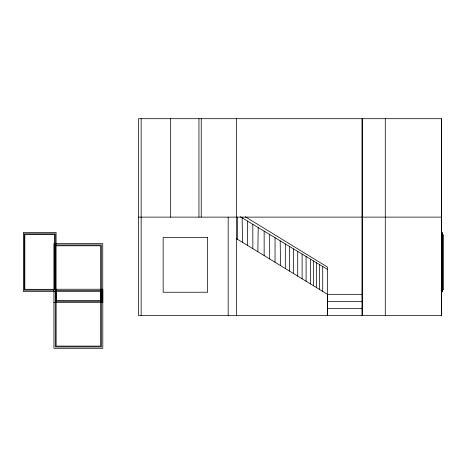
<?xml version="1.0" encoding="UTF-8"?>
<svg xmlns="http://www.w3.org/2000/svg" width="467" height="467" viewBox="0 0 467 467"><rect width="100%" height="100%" fill="white"/><g stroke="black" fill="none" stroke-linecap="round" stroke-linejoin="round"><path stroke-width="0.7" d="M441.356 315.546L441.356 118.706L138.477 118.706L138.477 315.546L441.356 315.546L441.356 118.706M257.854 251.742L258.193 227.54M138.477 217.126L441.356 217.126M441.356 234.154L441.969 234.154M441.928 235L443.65 235L443.65 289.657L441.928 289.657M56.087 245.788L100.557 245.788L100.557 300.45L56.087 300.45L56.087 232.455L23.35 232.455L23.35 291.507L100.615 291.437L100.615 346.1L56.145 346.1L56.145 291.437M53.95 289.242L102.81 289.242L102.81 348.294L53.95 348.294L53.892 243.593L102.752 243.593L102.752 302.645L53.892 302.645M53.74 290.153L24.255 290.153L24.255 233.809L55.182 233.809L55.182 289.435M441.356 290.503L441.969 290.503M55.299 290.597L101.456 290.597L101.456 346.946L55.299 346.946L55.246 244.947L101.397 244.947L101.397 301.291L55.246 301.291M327.344 294.333L362.164 294.333M327.344 301.384L362.123 301.384M327.344 308.436L362.123 308.436M240.347 216.764L327.344 269.313M236.22 238.514L327.519 294.333L327.344 315.546L327.344 266.99L245.338 216.787M242.128 217.838L242.542 242.379M280.177 240.82L280.55 265.618M385.287 118.706L385.287 315.546M362.223 118.706L362.223 315.546M362.118 118.706L362.123 315.546M322.715 266.517L322.715 291.396M319.551 264.608L319.551 289.458M316.334 262.664L316.334 287.491M313.579 261L313.579 285.81M310.637 259.226L310.637 284.012M306.083 256.471L306.083 281.227M302.114 254.071L302.114 278.799M297.73 251.427L297.73 276.12M293.644 248.958L293.644 273.621M289.458 246.43L289.458 271.058M285.314 243.926L285.314 268.531M275.04 237.721L275.04 262.244M269.681 234.487L269.681 258.975M264.147 231.142L264.147 255.589M252.828 224.3L252.828 248.666M247.457 221.06L247.457 245.385M237.37 217.108L237.37 239.221M236.419 118.706L236.419 315.546M228.176 217.126L228.176 315.546M201.23 118.706L201.23 217.126M198.954 118.706L198.954 217.126M170.671 118.706L170.671 217.126M141.151 118.706L141.151 315.546M442.453 232.799L441.969 232.799L441.969 291.852L442.453 291.852L442.453 232.799M54.616 234.65L24.821 234.65L24.821 289.312L54.616 289.312L54.616 234.65M207.64 237.575L163.17 237.575L163.17 292.237L207.64 292.237L207.64 237.575"/></g></svg>
